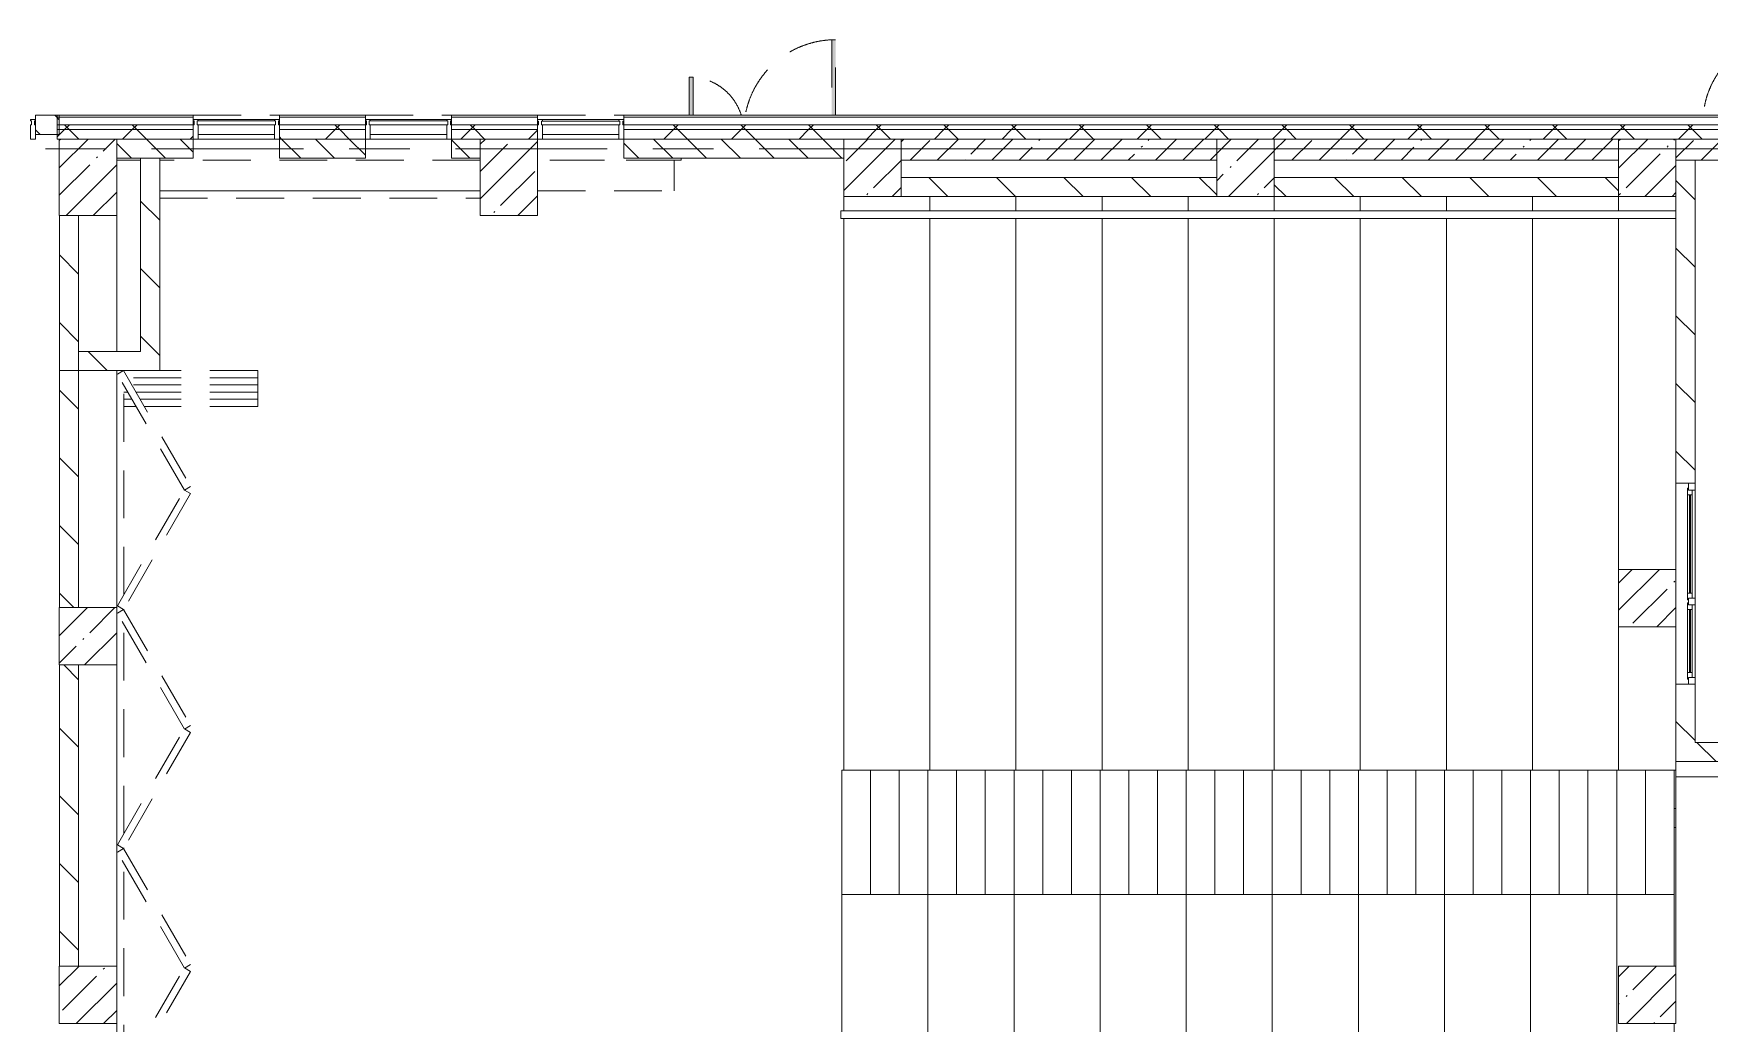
# Model space of a CAD drawing. Header units: millimetres. Extents: x 81632 to 272167, y -8553 to 29000.
# Drawn here: x 158402 to 175921, y 17850 to 28205 of the extents above; entities that cross this region are included whole.
import ezdxf

# ---------------------------------------------------------------- set-up
doc = ezdxf.new("R2010")
doc.units = ezdxf.units.MM
doc.linetypes.add('200_ШТРИХ__ш1_п0_6_', pattern=[800, 500, -300])
doc.linetypes.add('Осевая', pattern=[3175, 635, -476.25, 1587.5, -476.25])
for name, color, linetype, lineweight in [('A-DETL-MBND-1', 7, '200_ШТРИХ__ш1_п0_6_', 9), ('A-GLAZ-3', 7, 'Continuous', 5), ('A-GLAZ-CURT-2', 7, 'Continuous', 5), ('A-GLAZ-CWMG-2', 7, 'Continuous', 5), ('A-WALL', 7, 'Continuous', 9), ('A-WALL-2', 7, 'Continuous', 5), ('I-WALL-3', 7, 'Continuous', 5), ('S-COLS-1', 7, 'Continuous', 5), ('S-STRS-2', 7, 'Continuous', 5), ('Оси', 7, 'Continuous', 9), ('Оси-2', 7, 'Осевая', 9)]:
    doc.layers.add(name, color=color, linetype=linetype, lineweight=lineweight)
doc.layers.add('A-FLOR-1', color=7, linetype='Continuous', lineweight=5, true_color=0xaaaaaa)
pattern_1 = [(45, (144961.33, 0), (-353.5534, 353.5534), []), (135, (144961.33, 0), (-353.5534, -353.5534), [])]
pattern_2 = [(135, (144961.33, 0), (-176.7767, -176.7767), [])]
pattern_3 = [(135, (144961.33, 0), (-353.5534, -353.5534), [])]

# ---------------------------------------------------------------- blocks, each defined once
blk = doc.blocks.new('BSC_Колонна _Прямоугольная - 600х800-24078684-2_6_3_птичка')
at = {"layer": 'S-COLS-1'}
h = blk.add_hatch(dxfattribs=at)
h.set_pattern_fill('FP_64', color=256, style=0, pattern_type=2)
h.set_pattern_definition([(45, (-14010, -26700), (-285.123, 285.123), []), (45, (-13724.88, -26700), (-285.123, 285.123), [504.031, -100.806, 16.764, -84.042])])
h.paths.add_polyline_path([(300, -400), (300, 400), (-300, 400), (-300, -400)])
for p, q in [((300, 400), (-300, 400)), ((-300, 400), (-300, -400)), ((300, -400), (300, 400)), ((-300, -400), (300, -400))]:
    blk.add_line(p, q, dxfattribs=at)
blk = doc.blocks.new('BSC_Колонна _Прямоугольная - 600х600-23295697-2_6_3_птичка')
at = {"layer": 'S-COLS-1'}
h = blk.add_hatch(dxfattribs=at)
h.set_pattern_fill('FP_67', color=256, style=0, pattern_type=2)
h.set_pattern_definition([(45, (-14010, -18150), (-285.123, 285.123), []), (45, (-13724.88, -18150), (-285.123, 285.123), [504.031, -100.806, 16.764, -84.042])])
h.paths.add_polyline_path([(-300, -300), (300, -300), (300, 300), (-300, 300)])
for p, q in [((300, 300), (-300, 300)), ((-300, 300), (-300, -300)), ((300, -300), (300, 300)), ((-300, -300), (300, -300))]:
    blk.add_line(p, q, dxfattribs=at)
blk = doc.blocks.new('BSC_Колонна _Прямоугольная - 600х600-V29-2_6_3_птичка')
at = {"layer": 'S-COLS-1'}
h = blk.add_hatch(dxfattribs=at)
h.set_pattern_fill('FP_68', color=256, style=0, pattern_type=2)
h.set_pattern_definition([(45, (-14010, -21900), (-285.123, 285.123), []), (45, (-13724.88, -21900), (-285.123, 285.123), [504.031, -100.806, 16.764, -84.042])])
h.paths.add_polyline_path([(-300, -300), (300, -300), (300, 300), (-300, 300)])
for p, q in [((300, 300), (-300, 300)), ((-300, 300), (-300, -300)), ((300, -300), (300, 300)), ((-300, -300), (300, -300))]:
    blk.add_line(p, q, dxfattribs=at)
blk = doc.blocks.new('BSC_Колонна _Прямоугольная - 600х600-V31-2_6_3_птичка')
at = {"layer": 'S-COLS-1'}
h = blk.add_hatch(dxfattribs=at)
h.set_pattern_fill('FP_70', color=256, style=0, pattern_type=2)
h.set_pattern_definition([(45, (-26110, -26800), (-285.123, 285.123), []), (45, (-25824.88, -26800), (-285.123, 285.123), [504.031, -100.806, 16.764, -84.042])])
h.paths.add_polyline_path([(-300, -300), (300, -300), (300, 300), (-300, 300)])
for p, q in [((300, 300), (-300, 300)), ((-300, 300), (-300, -300)), ((300, -300), (300, 300)), ((-300, -300), (300, -300))]:
    blk.add_line(p, q, dxfattribs=at)
blk = doc.blocks.new('Прямоугольный импост - Импост структурный с накладкой - 190мм-22856075-2_6_3_птичка')
at = {"layer": 'A-GLAZ-CWMG-2'}
for p, q in [((0, 190), (-50, 190)), ((-50, 190), (-50, 40)), ((0, 40), (0, 190)), ((-50, 40), (-40, 40)), ((-40, 0), (-50, 0)), ((-50, 0), (-50, -17)), ((-40, 40), (-40, 0)), ((-10, 0), (-10, 40)), ((-10, 40), (0, 40)), ((0, 0), (-10, 0)), ((0, -17), (0, 0)), ((-50, -17), (0, -17))]:
    blk.add_line(p, q, dxfattribs=at)
blk = doc.blocks.new('Прямоугольный импост - Импост структурный с накладкой - 190мм-V35-2_6_3_птичка')
at = {"layer": 'A-GLAZ-CWMG-2'}
for p, q in [((0, 190), (-50, 190)), ((-50, 190), (-50, 40)), ((0, 40), (0, 188)), ((-50, 40), (-40, 40)), ((-40, 0), (-50, 0)), ((-50, 0), (-50, -17)), ((-40, 40), (-40, 0)), ((-10, 0), (-10, 40)), ((-10, 40), (0, 40)), ((0, 0), (-10, 0)), ((0, -17), (0, 0)), ((-50, -17), (0, -17))]:
    blk.add_line(p, q, dxfattribs=at)
blk = doc.blocks.new('Прямоугольный импост - Импост структурный с накладкой - 190мм-22856073-2_6_3_птичка')
at = {"layer": 'A-GLAZ-CWMG-2'}
for p, q in [((-50, 40), (-50, 190)), ((-50, 190), (0, 190)), ((0, 190), (0, 40)), ((-40, 40), (-50, 40)), ((-50, -17), (-50, 0)), ((-50, 0), (-40, 0)), ((-40, 0), (-40, 40)), ((-10, 40), (-10, 0)), ((0, 40), (-10, 40)), ((-10, 0), (0, 0)), ((0, 0), (0, -17)), ((0, -17), (-50, -17))]:
    blk.add_line(p, q, dxfattribs=at)
blk = doc.blocks.new('Системная панель - Стекло - 40мм-V52-2_6_3_птичка')
at = {"layer": 'A-GLAZ-CURT-2'}
h = blk.add_hatch(dxfattribs=at)
h.set_pattern_fill('FP_92', color=256, style=0, pattern_type=2)
h.set_pattern_definition([(45, (-17860.3, -26790), (-1414.21, 1414.21), [1000, -3000]), (45, (-18860.3, -27290), (-1414.21, 1414.21), [3000, -1000]), (45, (-16860.3, -27790), (-1414.21, 1414.21), [1000, -3000])])
h.paths.add_polyline_path([(-410, -40), (410, -40), (410, 0), (-410, 0)])
for p, q in [((410, 0), (-410, 0)), ((-410, 0), (-410, -40)), ((-410, -40), (410, -40)), ((410, -40), (410, 0))]:
    blk.add_line(p, q, dxfattribs=at)
blk = doc.blocks.new('Системная панель - Стекло - 40мм-V53-2_6_3_птичка')
at = {"layer": 'A-GLAZ-CURT-2'}
for p, q in [((410, 0), (-410, 0)), ((-410, 0), (-410, -40)), ((-410, -40), (410, -40)), ((410, -40), (410, 0))]:
    blk.add_line(p, q, dxfattribs=at)
blk = doc.blocks.new('BSC_Колонна _Прямоугольная - 600х600-V62-2_6_3_птичка')
at = {"layer": 'S-COLS-1'}
h = blk.add_hatch(dxfattribs=at)
h.set_pattern_fill('FP_97', color=256, style=0, pattern_type=2)
h.set_pattern_definition([(45, (-30310, -26800), (-285.123, 285.123), []), (45, (-30024.88, -26800), (-285.123, 285.123), [504.031, -100.806, 16.764, -84.042])])
h.paths.add_polyline_path([(-300, -300), (300, -300), (300, 300), (-300, 300)])
for p, q in [((300, 300), (-300, 300)), ((-300, 300), (-300, -300)), ((300, -300), (300, 300)), ((-300, -300), (300, -300))]:
    blk.add_line(p, q, dxfattribs=at)
blk = doc.blocks.new('Прямоугольный импост - Импост структурный с накладкой - 160мм Темный-33186089-2_6_3_птичка')
at = {"layer": 'A-GLAZ-CWMG-2'}
for p, q in [((16960, 27307), (17760, 27307)), ((16960, 27150), (17760, 27150))]:
    blk.add_line(p, q, dxfattribs=at)
blk = doc.blocks.new('DOR__перегородка__Прямоугольная - ТП-2_ Вн_ДПГ_9480х4200h_2-23998078-2_6_3_птичка')
at = {"layer": 'A-DETL-MBND-1'}
for p, q in [((3, -75), (1987, -75)), ((1982, -72), (2019, -7)), ((3194, -772), (1982, -72)), ((2019, -7), (3231, -707)), ((2137, -75), (4324, -75)), ((3230, -707), (4443, -7)), ((4480, -72), (3268, -772)), ((4443, -7), (4480, -72)), ((4474, -75), (4487, -75)), ((4481, -72), (4518, -7)), ((5693, -772), (4481, -72)), ((4518, -7), (5731, -707)), ((4637, -75), (6824, -75)), ((5730, -707), (6942, -7)), ((6980, -72), (5767, -772)), ((6942, -7), (6980, -72)), ((6974, -75), (6985, -75)), ((6979, -72), (7017, -7)), ((8192, -772), (6979, -72)), ((7017, -7), (8229, -707)), ((7135, -75), (9323, -75)), ((8229, -707), (9441, -7)), ((9479, -72), (8267, -772)), ((9105, -201), (9105, -75)), ((9180, -158), (9180, -75)), ((9255, -114), (9255, -75)), ((9330, -1474), (9330, -158)), ((9405, -1474), (9405, -114)), ((9441, -7), (9479, -72)), ((9473, -75), (9480, -75)), ((9105, -1474), (9105, -288)), ((9180, -1474), (9180, -244)), ((9255, -1474), (9255, -201)), ((9480, -1474), (9480, -450)), ((3231, -707), (3194, -772)), ((3268, -772), (3230, -707)), ((5731, -707), (5693, -772)), ((5767, -772), (5730, -707)), ((8229, -707), (8192, -772)), ((8267, -772), (8229, -707)), ((9105, -1474), (9480, -1474))]:
    blk.add_line(p, q, dxfattribs=at)
blk = doc.blocks.new('BSC_Колонна _Прямоугольная - 600х600-V82-2_6_3_птичка')
at = {"layer": 'S-COLS-1'}
h = blk.add_hatch(dxfattribs=at)
h.set_pattern_fill('FP_106', color=256, style=0, pattern_type=2)
h.set_pattern_definition([(45, (-22210, -26800), (-285.123, 285.123), []), (45, (-21924.88, -26800), (-285.123, 285.123), [504.031, -100.806, 16.764, -84.042])])
h.paths.add_polyline_path([(-300, -300), (300, -300), (300, 300), (-300, 300)])
for p, q in [((300, 300), (-300, 300)), ((-300, 300), (-300, -300)), ((300, -300), (300, 300)), ((-300, -300), (300, -300))]:
    blk.add_line(p, q, dxfattribs=at)
blk = doc.blocks.new('Перекрытия 3 - Перекрытия 4-20977624-2_6_3_птичка')
at = {"layer": 'S-STRS-2'}
for p, q in [((21910, 26500), (21910, 26351)), ((22810, 26351), (22810, 26500)), ((23710, 26351), (23710, 26500)), ((24610, 26351), (24610, 26500)), ((25510, 26351), (25510, 26500)), ((26410, 26351), (26410, 26500)), ((27310, 26351), (27310, 26500)), ((28210, 26351), (28210, 26500)), ((29110, 26351), (29110, 26500)), ((30010, 26351), (30010, 26500)), ((21910, 26270), (21910, 20500)), ((22810, 20500), (22810, 26270)), ((23710, 20500), (23710, 26270)), ((24610, 20500), (24610, 26270)), ((25510, 20500), (25510, 26270)), ((26410, 20500), (26410, 26270)), ((27310, 20500), (27310, 26270)), ((28210, 20500), (28210, 26270)), ((29110, 20500), (29110, 26270)), ((30010, 22600), (30010, 26270)), ((30010, 20500), (30010, 22000)), ((22490, 20500), (21910, 20500)), ((23390, 20500), (22810, 20500)), ((24290, 20500), (23710, 20500)), ((25190, 20500), (24610, 20500)), ((26090, 20500), (25510, 20500)), ((26990, 20500), (26410, 20500)), ((27890, 20500), (27310, 20500)), ((28790, 20500), (28210, 20500)), ((29690, 20500), (29110, 20500)), ((30610, 20500), (30010, 20500))]:
    blk.add_line(p, q, dxfattribs=at)
blk = doc.blocks.new('110_Дверь_СКБ_1Ст_Наружная - ДН-2д_л__ Дверь из подвала ЛК _900 мм в свету_ 3300 фрамуга метал-22954314-2_6_3_птичка')
at = {"layer": 'A-DETL-MBND-1'}
blk.add_hatch(color=256, dxfattribs=at).paths.add_polyline_path([(489.5, 115), (489.5, 970), (449.5, 970), (449.5, 115)])
for p, q in [((489.5, 970), (449.5, 970)), ((449.5, 970), (449.5, 115)), ((489.5, 115), (489.5, 970))]:
    blk.add_line(p, q, dxfattribs=at)
blk.add_arc((489.5, 30), 940, 90, 174.73278, dxfattribs=at)
blk = doc.blocks.new('120_Окно_СКБ_2Ст - 120_Окно_СКБ_2Ст 2100х1800 _мал створка справа_-24235684-2_6_3_птичка')
at = {"layer": 'A-GLAZ-3'}
for p, q in [((-1050, 30), (-1050, 100)), ((-1050, 100), (-980, 100)), ((1050, 100), (-1050, 100)), ((-980, 30), (-1050, 30)), ((-1050, 30), (-1000, 30)), ((-980, 30), (-1000, 30)), ((-1000, 30), (-1000, 20)), ((-1000, 20), (170, 20)), ((170, 20), (-1000, 20)), ((-980, 100), (-980, 30)), ((150, 70), (-980, 70)), ((-980, 70), (-980, 30)), ((-930, 20), (-930, 70)), ((-930, 50), (100, 50)), ((100, 40), (-930, 40)), ((100, 20), (100, 70)), ((150, 30), (150, 100)), ((150, 100), (220, 100)), ((150, 30), (150, 70)), ((220, 30), (150, 30)), ((170, 30), (150, 30)), ((170, 30), (200, 30)), ((170, 20), (170, 30)), ((220, 30), (200, 30)), ((200, 30), (200, 20)), ((200, 20), (1000, 20)), ((1000, 20), (200, 20)), ((220, 100), (220, 30)), ((980, 70), (220, 70)), ((220, 70), (220, 30)), ((270, 20), (270, 70)), ((270, 50), (930, 50)), ((930, 40), (270, 40)), ((930, 20), (930, 70)), ((980, 30), (980, 100)), ((980, 100), (1050, 100)), ((980, 30), (980, 70)), ((1050, 30), (980, 30)), ((1000, 30), (980, 30)), ((1000, 30), (1050, 30)), ((1000, 20), (1000, 30)), ((1050, 100), (1050, 30))]:
    blk.add_line(p, q, dxfattribs=at)
blk = doc.blocks.new('BSC_Колонна _Прямоугольная - 600х800-V124-2_6_3_птичка')
at = {"layer": 'S-COLS-1'}
h = blk.add_hatch(dxfattribs=at)
h.set_pattern_fill('FP_144', color=256, style=0, pattern_type=2)
h.set_pattern_definition([(45, (-18410.26, -26700), (-285.123, 285.123), []), (45, (-18125.13, -26700), (-285.123, 285.123), [504.031, -100.806, 16.764, -84.042])])
h.paths.add_polyline_path([(300, -400), (300, 400), (-300, 400), (-300, -400)])
for p, q in [((300, 400), (-300, 400)), ((-300, 400), (-300, -400)), ((300, -400), (300, 400)), ((-300, -400), (300, -400))]:
    blk.add_line(p, q, dxfattribs=at)
blk = doc.blocks.new('110_Дверь_СКБ_2Ст_Наружная - ДН-1_л_ Двухстворчатая 1450 х3300 _h_ в свету с верхним остеклением-23567691-2_6_3_птичка')
at = {"layer": 'A-DETL-MBND-1'}
for points in [[(784.5, 125), (784.5, 915), (744.5, 915), (744.5, 125)], [(-705.5, 125), (-705.5, 525), (-745.5, 525), (-745.5, 125)]]:
    blk.add_hatch(color=256, dxfattribs=at).paths.add_polyline_path(points)
for p, q in [((784.5, 915), (744.5, 915)), ((744.5, 915), (744.5, 125)), ((784.5, 125), (784.5, 915)), ((-745.5, 525), (-745.5, 125)), ((-705.5, 525), (-745.5, 525)), ((-705.5, 125), (-705.5, 525))]:
    blk.add_line(p, q, dxfattribs=at)
for centre, radius, start, end in [((784.5, -45), 960, 90, 169.73704), ((-745.5, -45), 570, 17.53545, 90)]:
    blk.add_arc(centre, radius, start, end, dxfattribs=at)
blk = doc.blocks.new('Системная панель - Стекло - 40мм-V137-2_6_3_птичка')
at = {"layer": 'A-GLAZ-CURT-2'}
for p, q in [((410, 0), (-410, 0)), ((-410, 0), (-410, -40)), ((-410, -40), (410, -40)), ((410, -40), (410, 0))]:
    blk.add_line(p, q, dxfattribs=at)
blk = doc.blocks.new('Перекрытия 2 - Перекрытия 4-32990152-2_6_3_птичка')
at = {"layer": 'S-STRS-2'}
for p, q in [((21910, 19180), (22510, 19180)), ((21910, 19180), (21910, 15411)), ((22810, 19180), (23410, 19180)), ((22810, 15411), (22810, 19180)), ((23710, 19180), (24310, 19180)), ((23710, 15411), (23710, 19180)), ((24610, 19180), (25210, 19180)), ((24610, 15411), (24610, 19180)), ((25510, 19180), (26110, 19180)), ((25510, 15411), (25510, 19180)), ((26410, 19180), (27010, 19180)), ((26410, 15411), (26410, 19180)), ((27310, 19180), (27910, 19180)), ((27310, 15411), (27310, 19180)), ((28210, 19180), (28810, 19180)), ((28210, 15411), (28210, 19180)), ((29110, 19180), (29710, 19180)), ((29110, 15411), (29110, 19180)), ((30010, 19180), (30610, 19180)), ((30010, 15411), (30010, 19180)), ((30610, 18430), (30610, 19180)), ((30610, 15411), (30610, 17830)), ((21910, 15330), (21910, 15200)), ((22810, 15200), (22810, 15330)), ((23710, 15200), (23710, 15330)), ((24610, 15200), (24610, 15330)), ((25510, 15200), (25510, 15330)), ((26410, 15200), (26410, 15330)), ((27310, 15200), (27310, 15330)), ((28210, 15200), (28210, 15330)), ((29110, 15200), (29110, 15330)), ((30010, 15200), (30010, 15330)), ((30610, 15200), (30610, 15330)), ((22810, 15200), (21910, 15200)), ((23710, 15200), (22810, 15200)), ((24610, 15200), (23710, 15200)), ((25510, 15200), (24610, 15200)), ((26410, 15200), (25510, 15200)), ((27310, 15200), (26410, 15200)), ((28210, 15200), (27310, 15200)), ((29110, 15200), (28210, 15200)), ((30010, 15200), (29110, 15200)), ((30610, 15200), (30010, 15200))]:
    blk.add_line(p, q, dxfattribs=at)
blk = doc.blocks.new('Стены наклон_ амфитеатр1 - Стены наклон_ амфитеатр-33007412-2_6_3_птичка')
at = {"layer": 'A-WALL-2'}
for p, q in [((21879, 26351), (21879, 26270)), ((30610, 26351), (21879, 26351)), ((30610, 26270), (30610, 26351)), ((21879, 26270), (30610, 26270))]:
    blk.add_line(p, q, dxfattribs=at)
blk = doc.blocks.new('Зашивка приборов отопления12 - Зашивка приборов отопления-33278990-2_6_3_птичка')
at = {"layer": 'A-DETL-MBND-1'}
for p, q in [((37640, 23400), (34290, 23400)), ((34290, 23079), (37640, 23079)), ((37640, 23079), (34290, 23079)), ((34290, 23004), (37640, 23004))]:
    blk.add_line(p, q, dxfattribs=at)
blk = doc.blocks.new('Зашивка приборов отопления13 - Зашивка приборов отопления-33279120-2_6_3_птичка')
at = {"layer": 'A-DETL-MBND-1'}
for p, q in [((20136, 26880), (18710, 26880)), ((20136, 26560), (20136, 26880)), ((18710, 26560), (20136, 26560))]:
    blk.add_line(p, q, dxfattribs=at)
blk = doc.blocks.new('BSC_Колонна _Прямоугольная - 600х600-V172-2_6_3_птичка')
at = {"layer": 'S-COLS-1'}
h = blk.add_hatch(dxfattribs=at)
h.set_pattern_fill('FP_164', color=256, style=0, pattern_type=2)
h.set_pattern_definition([(45, (-30310, -18150), (-285.123, 285.123), []), (45, (-30024.88, -18150), (-285.123, 285.123), [504.031, -100.806, 16.764, -84.042])])
h.paths.add_polyline_path([(-300, -300), (300, -300), (300, 300), (-300, 300)])
for p, q in [((300, 300), (-300, 300)), ((-300, 300), (-300, -300)), ((300, -300), (300, 300)), ((-300, -300), (300, -300))]:
    blk.add_line(p, q, dxfattribs=at)
blk = doc.blocks.new('BSC_Колонна _Прямоугольная - 600х600-V173-2_6_3_птичка')
at = {"layer": 'S-COLS-1'}
h = blk.add_hatch(dxfattribs=at)
h.set_pattern_fill('FP_165', color=256, style=0, pattern_type=2)
h.set_pattern_definition([(45, (-30310, -22300), (-285.123, 285.123), []), (45, (-30024.88, -22300), (-285.123, 285.123), [504.031, -100.806, 16.764, -84.042])])
h.paths.add_polyline_path([(-300, -300), (300, -300), (300, 300), (-300, 300)])
for p, q in [((300, 300), (-300, 300)), ((-300, 300), (-300, -300)), ((300, -300), (300, 300)), ((-300, -300), (300, -300))]:
    blk.add_line(p, q, dxfattribs=at)

msp = doc.modelspace()

# ---------------------------------------------------------------- hatches: boundary and pattern name
at = {"layer": 'A-WALL-2'}
h = msp.add_hatch(dxfattribs=at)
h.set_pattern_fill('FP_75', color=256, style=0, pattern_type=2)
h.set_pattern_definition(pattern_2)
h.paths.add_polyline_path([(158671.3, 27150), (158671.3, 27350), (158421.6, 27350), (158421.6, 27150), (158499.7, 27150)])
h.paths.add_polyline_path([(149021.3, 27150), (149071.3, 27150), (149071.3, 27350), (149021.3, 27350)])
h = msp.add_hatch(dxfattribs=at)
h.set_pattern_fill('FP_65', color=256, style=0, pattern_type=2)
h.set_pattern_definition(pattern_1)
h.paths.add_polyline_path([(178309.9, 27200), (178671.3, 27200), (178671.3, 27250), (164571.6, 27250), (164571.6, 27200), (176509, 27200)])
h.paths.add_polyline_path([(160971.6, 27200), (161871.6, 27200), (161871.6, 27250), (160971.6, 27250)])
h.paths.add_polyline_path([(163671.6, 27200), (163671.6, 27250), (162771.6, 27250), (162771.6, 27200)])
h.paths.add_polyline_path([(158650.3, 27200), (160071.6, 27200), (160071.6, 27250), (158650.3, 27250)])
h = msp.add_hatch(dxfattribs=at)
h.set_pattern_fill('FP_65', color=256, style=0, pattern_type=2)
h.set_pattern_definition(pattern_1)
h.paths.add_polyline_path([(178571.3, 27100), (178571.3, 27200), (164571.6, 27200), (164571.6, 27100), (178309.9, 27100)])
h.paths.add_polyline_path([(158650.3, 27100), (160071.6, 27100), (160071.6, 27200), (158650.3, 27200), (158650.3, 27109.8)])
h.paths.add_polyline_path([(162771.6, 27100), (163671.6, 27100), (163671.6, 27200), (162771.6, 27200), (162771.6, 27109.8)])
h.paths.add_polyline_path([(160971.6, 27100), (161871.6, 27100), (161871.6, 27200), (160971.6, 27200), (160971.6, 27109.8)])
h = msp.add_hatch(dxfattribs=at)
h.set_pattern_fill('FP_75', color=256, style=0, pattern_type=2)
h.set_pattern_definition(pattern_2)
h.paths.add_polyline_path([(159271.3, 26900), (160071.6, 26900), (160071.6, 27100), (159271.3, 27100), (159271.3, 26987.7)])
h.paths.add_polyline_path([(166871.3, 26900), (166871.3, 27100), (164571.6, 27100), (164571.6, 26900), (165703.4, 26900)])
h.paths.add_polyline_path([(163071.6, 26900), (163071.6, 27100), (162771.6, 27100), (162771.6, 26900)])
h.paths.add_polyline_path([(160971.6, 26900), (161871.6, 26900), (161871.6, 27100), (160971.6, 27100)])
at = {"layer": 'I-WALL-3'}
h = msp.add_hatch(dxfattribs=at)
h.set_pattern_fill('FP_73', color=256, style=0, pattern_type=2)
h.set_pattern_definition([(45, (144961.33, 0), (-285.123, 285.123), []), (45, (145246.45, 0), (-285.123, 285.123), [504.031, -100.806, 16.764, -84.042])])
h.paths.add_polyline_path([(172907.1, 26880), (174971.3, 26880), (174971.3, 27100), (171371.3, 27100), (171371.3, 26880)])
h.paths.add_polyline_path([(177971.3, 26880), (177971.3, 27100), (175571.3, 27100), (175571.3, 26880), (176509, 26880)])
h.paths.add_polyline_path([(170771.3, 26880), (170771.3, 27100), (167471.3, 27100), (167471.3, 26880)])
h = msp.add_hatch(dxfattribs=at)
h.set_pattern_fill('FP_76', color=256, style=0, pattern_type=2)
h.set_pattern_definition(pattern_3)
h.paths.add_polyline_path([(159721.3, 24680), (159721.3, 26900), (159521.3, 26900), (159521.3, 24680)])
h = msp.add_hatch(dxfattribs=at)
h.set_pattern_fill('FP_76', color=256, style=0, pattern_type=2)
h.set_pattern_definition(pattern_3)
h.paths.add_polyline_path([(175771.3, 20790), (175771.3, 21400), (175571.3, 21400), (175571.3, 20790)])
h.paths.add_polyline_path([(175571.3, 23500), (175771.3, 23500), (175771.3, 26880), (175571.3, 26880), (175571.3, 25997.1)])
h = msp.add_hatch(dxfattribs=at)
h.set_pattern_fill('FP_76', color=256, style=0, pattern_type=2)
h.set_pattern_definition(pattern_3)
h.paths.add_polyline_path([(170771.3, 26500), (170771.3, 26700), (167471.3, 26700), (167471.3, 26500)])
h = msp.add_hatch(dxfattribs=at)
h.set_pattern_fill('FP_76', color=256, style=0, pattern_type=2)
h.set_pattern_definition(pattern_3)
h.paths.add_polyline_path([(174971.3, 26500), (174971.3, 26700), (171371.3, 26700), (171371.3, 26500), (174708.1, 26500)])
h = msp.add_hatch(dxfattribs=at)
h.set_pattern_fill('FP_76', color=256, style=0, pattern_type=2)
h.set_pattern_definition(pattern_3)
h.paths.add_polyline_path([(158871.6, 24680), (158871.6, 26300), (158671.6, 26300), (158671.6, 24680)])
h = msp.add_hatch(dxfattribs=at)
h.set_pattern_fill('FP_76', color=256, style=0, pattern_type=2)
h.set_pattern_definition(pattern_3)
h.paths.add_polyline_path([(158671.6, 15200), (158871.6, 15200), (158871.6, 17850), (158671.6, 17850), (158671.6, 15982.8)])
h.paths.add_polyline_path([(158871.6, 18450), (158871.6, 21600), (158671.6, 21600), (158671.6, 18450)])
h.paths.add_polyline_path([(158871.6, 22200), (158871.6, 26300), (158671.6, 26300), (158671.6, 22200)])
h = msp.add_hatch(dxfattribs=at)
h.set_pattern_fill('FP_76', color=256, style=0, pattern_type=2)
h.set_pattern_definition(pattern_3)
h.paths.add_polyline_path([(159521.3, 24680), (159521.3, 24880), (158871.6, 24880), (158871.6, 24680)])
h = msp.add_hatch(dxfattribs=at)
h.set_pattern_fill('FP_76', color=256, style=0, pattern_type=2)
h.set_pattern_definition(pattern_3)
h.paths.add_polyline_path([(178371.3, 20590), (178371.3, 20790), (175571.3, 20790), (175571.3, 20590), (178309.9, 20590)])

# ---------------------------------------------------------------- linework, layer by layer
at = {"layer": 'A-DETL-MBND-1'}
for p, q in [((160071.6, 27350), (160971.6, 27350)), ((161871.6, 27350), (162771.6, 27350)), ((163671.6, 27350), (164571.6, 27350)), ((160121.6, 27100), (160921.6, 27100)), ((160921.6, 27100), (160121.6, 27100)), ((161921.6, 27100), (162721.6, 27100)), ((162721.6, 27100), (161921.6, 27100)), ((163721.1, 27100), (164521.7, 27100)), ((164521.7, 27100), (163721.1, 27100)), ((159521.3, 26880), (159271.3, 26880)), ((163071.6, 26880), (159721.3, 26880)), ((165171.3, 26880), (163671.6, 26880)), ((165171.3, 26900), (165171.3, 26880)), ((175551.3, 20100), (175571.3, 20100)), ((175571.3, 19900), (175551.3, 19900))]:
    msp.add_line(p, q, dxfattribs=at)
at = {"layer": 'A-FLOR-1'}
for p, q in [((159271.6, 24880), (159271.6, 26500)), ((159271.6, 15200), (159271.6, 24680)), ((175571.3, 20590), (175571.3, 18450)), ((178221.3, 20429), (175571.3, 20429))]:
    msp.add_line(p, q, dxfattribs=at)
at = {"layer": 'A-WALL'}
for p, q in [((160071.6, 27330), (158650.3, 27330)), ((160071.6, 27250), (158650.3, 27250)), ((160071.6, 27200), (158650.3, 27200)), ((161871.6, 27330), (160971.6, 27330)), ((161871.6, 27250), (160971.6, 27250)), ((161871.6, 27200), (160971.6, 27200)), ((163671.6, 27330), (162771.6, 27330)), ((163671.6, 27250), (162771.6, 27250)), ((163671.6, 27200), (162771.6, 27200)), ((178801.3, 27330), (164571.6, 27330)), ((178721.3, 27250), (164571.6, 27250)), ((178671.3, 27200), (164571.6, 27200)), ((160071.6, 27100), (159271.3, 27100)), ((161871.6, 27100), (160971.6, 27100)), ((163071.6, 27100), (162771.6, 27100)), ((166871.3, 27100), (164571.6, 27100)), ((170771.3, 27100), (167471.3, 27100)), ((174971.3, 27100), (171371.3, 27100)), ((177971.3, 27100), (175571.3, 27100)), ((159721.3, 26900), (159521.3, 26900)), ((175771.3, 26880), (175571.3, 26880))]:
    msp.add_line(p, q, dxfattribs=at)
at = {"layer": 'A-WALL-2'}
for p, q in [((160071.6, 27350), (158421.6, 27350)), ((158421.6, 27350), (158421.6, 27150)), ((158650.3, 27350), (158650.3, 27100)), ((158671.3, 27150), (158671.3, 27350)), ((160071.6, 27100), (160071.6, 27350)), ((161871.6, 27350), (160971.6, 27350)), ((160971.6, 27350), (160971.6, 27100)), ((161871.6, 27100), (161871.6, 27350)), ((163671.6, 27350), (162771.6, 27350)), ((162771.6, 27350), (162771.6, 27100)), ((163671.6, 27100), (163671.6, 27350)), ((178821.3, 27350), (164571.6, 27350)), ((164571.6, 27350), (164571.6, 27100)), ((158421.6, 27150), (158671.3, 27150)), ((158650.3, 27100), (158671.3, 27100)), ((159271.3, 27100), (160071.6, 27100)), ((160071.6, 26900), (160071.6, 27100)), ((160971.6, 27100), (161871.6, 27100)), ((160971.6, 27100), (160971.6, 26900)), ((161871.6, 26900), (161871.6, 27100)), ((162771.6, 27100), (163071.6, 27100)), ((162771.6, 27100), (162771.6, 26900)), ((164571.6, 27100), (166871.3, 27100)), ((164571.6, 27100), (164571.6, 26900)), ((167471.3, 27100), (170771.3, 27100)), ((171371.3, 27100), (174971.3, 27100)), ((175571.3, 27100), (178571.3, 27100)), ((159271.3, 26900), (159521.3, 26900)), ((159721.3, 26900), (160071.6, 26900)), ((160971.6, 26900), (161871.6, 26900)), ((162771.6, 26900), (163071.6, 26900)), ((164571.6, 26900), (166871.3, 26900))]:
    msp.add_line(p, q, dxfattribs=at)
at = {"layer": 'I-WALL-3'}
for p, q in [((159521.3, 26900), (159521.3, 24880)), ((159721.3, 24680), (159721.3, 26900)), ((167471.3, 26880), (170771.3, 26880)), ((171371.3, 26880), (174971.3, 26880)), ((175771.3, 26880), (177971.3, 26880)), ((175771.3, 20790), (175771.3, 26880)), ((170771.3, 26700), (167471.3, 26700)), ((174971.3, 26700), (171371.3, 26700)), ((167471.3, 26500), (170771.3, 26500)), ((171371.3, 26500), (174971.3, 26500)), ((175571.3, 26500), (175571.3, 22600)), ((158671.6, 26300), (158671.6, 22200)), ((158871.6, 22200), (158871.6, 26300)), ((159521.3, 24880), (158871.6, 24880)), ((158671.6, 24680), (159721.3, 24680)), ((175571.3, 23500), (175771.3, 23500)), ((175571.3, 22000), (175571.3, 20590)), ((158671.6, 21600), (158671.6, 18450)), ((158871.6, 18450), (158871.6, 21600)), ((175771.3, 21400), (175571.3, 21400)), ((178371.3, 20790), (175771.3, 20790)), ((175571.3, 20590), (178371.3, 20590))]:
    msp.add_line(p, q, dxfattribs=at)
at = {"layer": 'S-STRS-2'}
for p, q in [((166851.3, 20500), (166851.3, 19200)), ((166851.3, 20500), (166871.3, 20500)), ((166851.3, 20500), (166851.3, 19200)), ((167151.3, 20500), (167151.3, 19200)), ((167151.3, 20500), (167151.3, 19200)), ((167451.3, 20500), (167751.3, 20500)), ((167451.3, 20500), (167451.3, 19200)), ((167451.3, 20500), (167451.3, 19200)), ((167751.3, 20500), (167771.3, 20500)), ((167751.3, 20500), (167751.3, 19200)), ((167751.3, 20500), (167751.3, 19200)), ((168051.3, 20500), (168051.3, 19200)), ((168051.3, 20500), (168051.3, 19200)), ((168351.3, 20500), (168651.3, 20500)), ((168351.3, 20500), (168351.3, 19200)), ((168351.3, 20500), (168351.3, 19200)), ((168651.3, 20500), (168671.3, 20500)), ((168651.3, 20500), (168651.3, 19200)), ((168651.3, 20500), (168651.3, 19200)), ((168951.3, 20500), (168951.3, 19200)), ((168951.3, 20500), (168951.3, 19200)), ((169251.3, 20500), (169551.3, 20500)), ((169251.3, 20500), (169251.3, 19200)), ((169251.3, 20500), (169251.3, 19200)), ((169551.3, 20500), (169571.3, 20500)), ((169551.3, 20500), (169551.3, 19200)), ((169551.3, 20500), (169551.3, 19200)), ((169851.3, 20500), (169851.3, 19200)), ((169851.3, 20500), (169851.3, 19200)), ((170151.3, 20500), (170451.3, 20500)), ((170151.3, 20500), (170151.3, 19200)), ((170151.3, 20500), (170151.3, 19200)), ((170451.3, 20500), (170471.3, 20500)), ((170451.3, 20500), (170451.3, 19200)), ((170451.3, 20500), (170451.3, 19200)), ((170751.3, 20500), (170751.3, 19200)), ((170751.3, 20500), (170751.3, 19200)), ((171051.3, 20500), (171351.3, 20500)), ((171051.3, 20500), (171051.3, 19200)), ((171051.3, 20500), (171051.3, 19200)), ((171351.3, 20500), (171371.3, 20500)), ((171351.3, 20500), (171351.3, 19200)), ((171351.3, 20500), (171351.3, 19200)), ((171651.3, 20500), (171651.3, 19200)), ((171651.3, 20500), (171651.3, 19200)), ((171951.3, 20500), (172251.3, 20500)), ((171951.3, 20500), (171951.3, 19200)), ((171951.3, 20500), (171951.3, 19200)), ((172251.3, 20500), (172271.3, 20500)), ((172251.3, 20500), (172251.3, 19200)), ((172251.3, 20500), (172251.3, 19200)), ((172551.3, 20500), (172551.3, 19200)), ((172551.3, 20500), (172551.3, 19200)), ((172851.3, 20500), (173151.3, 20500)), ((172851.3, 20500), (172851.3, 19200)), ((172851.3, 20500), (172851.3, 19200)), ((173151.3, 20500), (173171.3, 20500)), ((173151.3, 20500), (173151.3, 19200)), ((173151.3, 20500), (173151.3, 19200)), ((173451.3, 20500), (173451.3, 19200)), ((173451.3, 20500), (173451.3, 19200)), ((173751.3, 20500), (174051.3, 20500)), ((173751.3, 20500), (173751.3, 19200)), ((173751.3, 20500), (173751.3, 19200)), ((174051.3, 20500), (174071.3, 20500)), ((174051.3, 20500), (174051.3, 19200)), ((174051.3, 20500), (174051.3, 19200)), ((174351.3, 20500), (174351.3, 19200)), ((174351.3, 20500), (174351.3, 19200)), ((174651.3, 20500), (174951.3, 20500)), ((174651.3, 20500), (174651.3, 19200)), ((174651.3, 20500), (174651.3, 19200)), ((174951.3, 20500), (174971.3, 20500)), ((174951.3, 20500), (174951.3, 19200)), ((174951.3, 20500), (174951.3, 19200)), ((175251.3, 20500), (175251.3, 19200)), ((175251.3, 20500), (175251.3, 19200)), ((175551.3, 20500), (175551.3, 19200)), ((167451.3, 19200), (167751.3, 19200)), ((168351.3, 19200), (168651.3, 19200)), ((169251.3, 19200), (169551.3, 19200)), ((170151.3, 19200), (170451.3, 19200)), ((171051.3, 19200), (171351.3, 19200)), ((171951.3, 19200), (172251.3, 19200)), ((172851.3, 19200), (173151.3, 19200)), ((173751.3, 19200), (174051.3, 19200)), ((174651.3, 19200), (174951.3, 19200))]:
    msp.add_line(p, q, dxfattribs=at)
at = {"layer": 'Оси'}
msp.add_line((166321.3, 27000), (178821.3, 27000), dxfattribs=at)
at = {"layer": 'Оси-2'}
msp.add_line((155350.3, 27000), (166321.3, 27000), dxfattribs=at)

# ---------------------------------------------------------------- block references
at = {"layer": 'A-DETL-MBND-1'}
for name, p in [('110_Дверь_СКБ_2Ст_Наружная - ДН-1_л_ Двухстворчатая 1450 х3300 _h_ в свету с верхним остеклением-23567691-2_6_3_птичка', (166001.8, 27225)), ('110_Дверь_СКБ_1Ст_Наружная - ДН-2д_л__ Дверь из подвала ЛК _900 мм в свету_ 3300 фрамуга метал-22954314-2_6_3_птичка', (176301.8, 27235)), ('Зашивка приборов отопления12 - Зашивка приборов отопления-33278990-2_6_3_птичка', (125431.6, 3480)), ('Зашивка приборов отопления13 - Зашивка приборов отопления-33279120-2_6_3_птичка', (144961.3, 0))]:
    msp.add_blockref(name, p, dxfattribs=at)
at = {"layer": 'A-DETL-MBND-1', "rotation": 90.00000000000044}
msp.add_blockref('DOR__перегородка__Прямоугольная - ТП-2_ Вн_ДПГ_9480х4200h_2-23998078-2_6_3_птичка', (159271.3, 15200), dxfattribs=at)
at = {"layer": 'A-GLAZ-3', "rotation": 269.9999999999999}
msp.add_blockref('120_Окно_СКБ_2Ст - 120_Окно_СКБ_2Ст 2100х1800 _мал створка справа_-24235684-2_6_3_птичка', (175671.3, 22450), dxfattribs=at)
at = {"layer": 'A-GLAZ-CURT-2'}
for name, p in [('Системная панель - Стекло - 40мм-V137-2_6_3_птичка', (160521.6, 27290)), ('Системная панель - Стекло - 40мм-V52-2_6_3_птичка', (162321.6, 27290)), ('Системная панель - Стекло - 40мм-V53-2_6_3_птичка', (164121.6, 27288.3))]:
    msp.add_blockref(name, p, dxfattribs=at)
at = {"layer": 'A-GLAZ-CWMG-2', "extrusion": (0, 0, -1), "rotation": 180}
for p in [(-158421.6, 27290), (-160971.6, 27290), (-162771.6, 27290), (-164571.6, 27288.3)]:
    msp.add_blockref('Прямоугольный импост - Импост структурный с накладкой - 190мм-22856073-2_6_3_птичка', p, dxfattribs=at)
at = {"layer": 'A-GLAZ-CWMG-2', "rotation": 180}
for name, p in [('Прямоугольный импост - Импост структурный с накладкой - 190мм-22856075-2_6_3_птичка', (160071.6, 27290)), ('Прямоугольный импост - Импост структурный с накладкой - 190мм-22856075-2_6_3_птичка', (161871.6, 27290)), ('Прямоугольный импост - Импост структурный с накладкой - 190мм-V35-2_6_3_птичка', (163671.6, 27288.3))]:
    msp.add_blockref(name, p, dxfattribs=at)
at = {"layer": 'A-GLAZ-CWMG-2'}
for p in [(143161.3, 0), (144961.3, 0), (146761.3, -1.7)]:
    msp.add_blockref('Прямоугольный импост - Импост структурный с накладкой - 160мм Темный-33186089-2_6_3_птичка', p, dxfattribs=at)
at = {"layer": 'A-WALL-2'}
msp.add_blockref('Стены наклон_ амфитеатр1 - Стены наклон_ амфитеатр-33007412-2_6_3_птичка', (144961.3, 0), dxfattribs=at)
at = {"layer": 'S-COLS-1'}
for name, p in [('BSC_Колонна _Прямоугольная - 600х800-24078684-2_6_3_птичка', (158971.3, 26700)), ('BSC_Колонна _Прямоугольная - 600х800-V124-2_6_3_птичка', (163371.6, 26700)), ('BSC_Колонна _Прямоугольная - 600х600-V82-2_6_3_птичка', (167171.3, 26800)), ('BSC_Колонна _Прямоугольная - 600х600-V31-2_6_3_птичка', (171071.3, 26800)), ('BSC_Колонна _Прямоугольная - 600х600-V62-2_6_3_птичка', (175271.3, 26800)), ('BSC_Колонна _Прямоугольная - 600х600-V173-2_6_3_птичка', (175271.3, 22300)), ('BSC_Колонна _Прямоугольная - 600х600-V29-2_6_3_птичка', (158971.3, 21900)), ('BSC_Колонна _Прямоугольная - 600х600-23295697-2_6_3_птичка', (158971.3, 18150)), ('BSC_Колонна _Прямоугольная - 600х600-V172-2_6_3_птичка', (175271.3, 18150))]:
    msp.add_blockref(name, p, dxfattribs=at)
at = {"layer": 'S-STRS-2'}
for name, p in [('Перекрытия 3 - Перекрытия 4-20977624-2_6_3_птичка', (144961.3, 0)), ('Перекрытия 2 - Перекрытия 4-32990152-2_6_3_птичка', (144941.3, 20))]:
    msp.add_blockref(name, p, dxfattribs=at)

doc.saveas('drawing.dxf')
